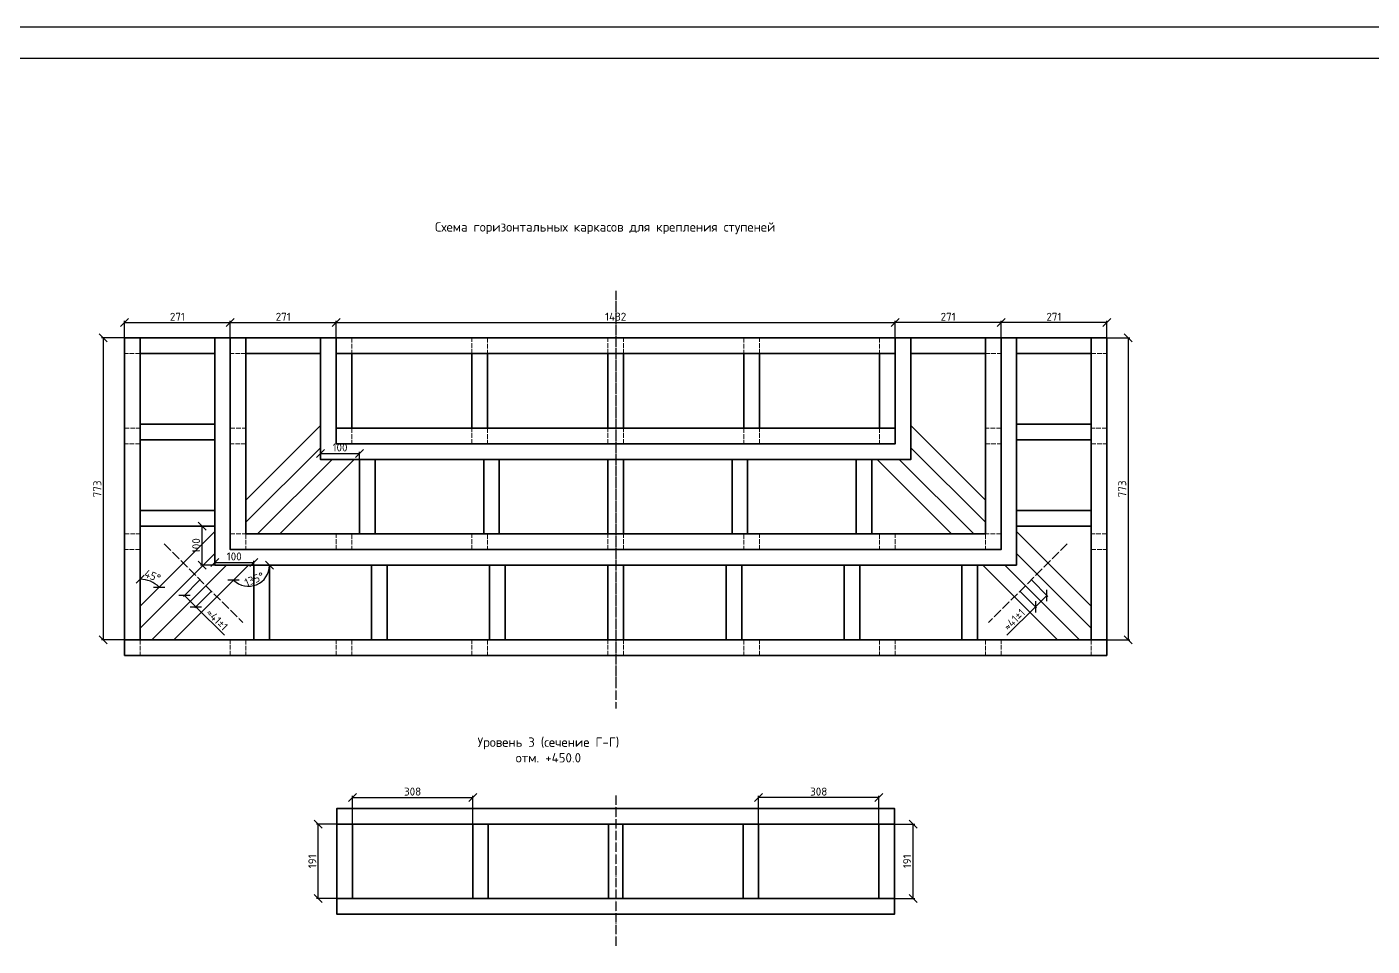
# Model space of a CAD drawing. Header units: millimetres. Extents: x 63961 to 279437, y 165795 to 374915.
# Drawn here: x 144361 to 147806, y 186260 to 188613 of the extents above; entities that cross this region are included whole.
import ezdxf

# ---------------------------------------------------------------- set-up
doc = ezdxf.new("R2010")
doc.units = ezdxf.units.MM
doc.linetypes.add('ACAD_ISO02W100', pattern=[15, 12, -3])
doc.linetypes.add('ACAD_ISO04W100', pattern=[30, 24, -3, 0, -3])
doc.layers.add('Оси', color=120, linetype='ACAD_ISO04W100')
doc.layers.add('Рамка', color=7, linetype='Continuous')
for name, color, linetype, lineweight in [('Профиль 40x40', 220, 'Continuous', 35), ('Размеры', 150, 'Continuous', 0), ('Стойки 40x40', 7, 'Continuous', 35)]:
    doc.layers.add(name, color=color, linetype=linetype, lineweight=lineweight)
doc.styles.get("Standard").update_dxf_attribs({"font": 'isocpeur.ttf'})
doc.dimstyles.new('Копия Аннотативный', dxfattribs={"dimscale": 0, "dimtxt": 20.5, "dimasz": 20.5, "dimexe": 4.25, "dimexo": 0.625, "dimgap": 4.625, "dimtad": 1, "dimtxsty": 'Standard', "dimblk": 'OBLIQUE', "dimcen": 20.5, "dimclrd": 256, "dimclrt": 256, "dimadec": 0, "dimazin": 0, "dimtfac": 1, "dimtmove": 0, "dimatfit": 3, "dimfxl": 1, "dimtfillclr": 4, "dimarcsym": 0})

# ---------------------------------------------------------------- blocks, each defined once
blk = doc.blocks.new('_Oblique')
at = {"color": 0, "linetype": 'ByBlock', "lineweight": -2}
blk.add_line((-0.5, -0.5), (0.5, 0.5), dxfattribs=at)
blk = doc.blocks.new('*D1109')
at = {"layer": 'Defpoints', "color": 0, "transparency": 16777216}
for p in [(145502.6, 186640.1), (145194.6, 186572.2), (145502.6, 186572.2)]:
    blk.add_point(p, dxfattribs=at)
at = {"layer": 'Размеры', "color": 0, "lineweight": -2, "transparency": 16777216}
for p, q in [((145194.6, 186572.8), (145194.6, 186644.3)), ((145502.6, 186572.8), (145502.6, 186644.3))]:
    blk.add_line(p, q, dxfattribs=at)
at = {"layer": 'Размеры', "lineweight": -2, "transparency": 16777216}
blk.add_line((145194.6, 186640.1), (145502.6, 186640.1), dxfattribs=at)
at = {"layer": 'Размеры', "lineweight": -2, "transparency": 16777216, "xscale": 20.5, "yscale": 20.5, "zscale": 20.5, "rotation": 180}
blk.add_blockref('_Oblique', (145194.6, 186640.1), dxfattribs=at)
at = {"layer": 'Размеры', "lineweight": -2, "transparency": 16777216, "xscale": 20.5, "yscale": 20.5, "zscale": 20.5}
blk.add_blockref('_Oblique', (145502.6, 186640.1), dxfattribs=at)
at = {"layer": 'Размеры', "transparency": 16777216, "insert": (145348.6, 186655.2), "char_height": 20.5, "attachment_point": 5}
blk.add_mtext('308', dxfattribs=at)
blk = doc.blocks.new('*D1110')
at = {"layer": 'Defpoints', "color": 0, "transparency": 16777216}
for p in [(145107, 186572.2), (145194.6, 186572.2), (145194.6, 186381.2)]:
    blk.add_point(p, dxfattribs=at)
at = {"layer": 'Размеры', "color": 0, "lineweight": -2, "transparency": 16777216}
for p, q in [((145193.9, 186572.2), (145102.7, 186572.2)), ((145193.9, 186381.2), (145102.7, 186381.2))]:
    blk.add_line(p, q, dxfattribs=at)
at = {"layer": 'Размеры', "lineweight": -2, "transparency": 16777216}
blk.add_line((145107, 186381.2), (145107, 186572.2), dxfattribs=at)
at = {"layer": 'Размеры', "lineweight": -2, "transparency": 16777216, "xscale": 20.5, "yscale": 20.5, "zscale": 20.5}
for p, rotation in [((145107, 186572.2), 90), ((145107, 186381.2), 270)]:
    blk.add_blockref('_Oblique', p, dxfattribs=dict(at, rotation=rotation))
at = {"layer": 'Размеры', "transparency": 16777216, "insert": (145091.9, 186476.7), "char_height": 20.5, "attachment_point": 5, "rotation": 90}
blk.add_mtext('191', dxfattribs=at)
blk = doc.blocks.new('*D1089')
at = {"layer": 'Defpoints', "color": 0, "transparency": 16777216}
for p in [(146234.8, 186640.1), (146234.8, 186572.2), (146542.8, 186572.2)]:
    blk.add_point(p, dxfattribs=at)
at = {"layer": 'Размеры', "color": 0, "lineweight": -2, "transparency": 16777216}
for p, q in [((146234.8, 186572.8), (146234.8, 186644.3)), ((146542.8, 186572.8), (146542.8, 186644.3))]:
    blk.add_line(p, q, dxfattribs=at)
at = {"layer": 'Размеры', "lineweight": -2, "transparency": 16777216}
blk.add_line((146542.8, 186640.1), (146234.8, 186640.1), dxfattribs=at)
at = {"layer": 'Размеры', "lineweight": -2, "transparency": 16777216, "xscale": 20.5, "yscale": 20.5, "zscale": 20.5, "rotation": 180}
blk.add_blockref('_Oblique', (146234.8, 186640.1), dxfattribs=at)
at = {"layer": 'Размеры', "lineweight": -2, "transparency": 16777216, "xscale": 20.5, "yscale": 20.5, "zscale": 20.5}
blk.add_blockref('_Oblique', (146542.8, 186640.1), dxfattribs=at)
at = {"layer": 'Размеры', "transparency": 16777216, "insert": (146388.8, 186655.2), "char_height": 20.5, "attachment_point": 5}
blk.add_mtext('308', dxfattribs=at)
blk = doc.blocks.new('*D1090')
at = {"layer": 'Defpoints', "color": 0, "transparency": 16777216}
for p in [(146542.8, 186572.2), (146630.4, 186572.2), (146542.8, 186381.2)]:
    blk.add_point(p, dxfattribs=at)
at = {"layer": 'Размеры', "color": 0, "lineweight": -2, "transparency": 16777216}
for p, q in [((146543.5, 186572.2), (146634.7, 186572.2)), ((146543.5, 186381.2), (146634.7, 186381.2))]:
    blk.add_line(p, q, dxfattribs=at)
at = {"layer": 'Размеры', "lineweight": -2, "transparency": 16777216}
blk.add_line((146630.4, 186381.2), (146630.4, 186572.2), dxfattribs=at)
at = {"layer": 'Размеры', "lineweight": -2, "transparency": 16777216, "xscale": 20.5, "yscale": 20.5, "zscale": 20.5}
for p, rotation in [((146630.4, 186572.2), 90), ((146630.4, 186381.2), 270)]:
    blk.add_blockref('_Oblique', p, dxfattribs=dict(at, rotation=rotation))
at = {"layer": 'Размеры', "transparency": 16777216, "insert": (146615.3, 186476.7), "char_height": 20.5, "attachment_point": 5, "rotation": 90}
blk.add_mtext('191', dxfattribs=at)
blk = doc.blocks.new('*D1346')
at = {"layer": 'Defpoints', "color": 0, "transparency": 16777216}
for p in [(144804.4, 187197.6), (144833.5, 187168.4), (144793.7, 187128.7)]:
    blk.add_point(p, dxfattribs=at)
at = {"layer": 'Размеры', "color": 0, "lineweight": -2, "transparency": 16777216}
for p, q in [((144803.9, 187197.1), (144761.6, 187154.8)), ((144833.1, 187168), (144790.7, 187125.6))]:
    blk.add_line(p, q, dxfattribs=at)
at = {"layer": 'Размеры', "lineweight": -2, "transparency": 16777216}
for p, q in [((144764.6, 187157.8), (144793.7, 187128.7)), ((144793.7, 187128.7), (144866.6, 187055.8))]:
    blk.add_line(p, q, dxfattribs=at)
at = {"layer": 'Размеры', "lineweight": -2, "transparency": 16777216, "xscale": 20.5, "yscale": 20.5, "zscale": 20.5}
for p, rotation in [((144764.6, 187157.8), 135), ((144793.7, 187128.7), 315)]:
    blk.add_blockref('_Oblique', p, dxfattribs=dict(at, rotation=rotation))
at = {"layer": 'Размеры', "transparency": 16777216, "insert": (144847.9, 187095.5), "char_height": 20.5, "attachment_point": 5, "rotation": 315}
blk.add_mtext('≈41%%P1', dxfattribs=at)
blk = doc.blocks.new('*D1350')
at = {"layer": 'Defpoints', "color": 0, "transparency": 16777216}
for p in [(144881.7, 187856.2), (144610.7, 187816.9), (144881.7, 187816.9)]:
    blk.add_point(p, dxfattribs=at)
at = {"layer": 'Размеры', "color": 0, "lineweight": -2, "transparency": 16777216}
for p, q in [((144610.7, 187817.5), (144610.7, 187860.5)), ((144881.7, 187817.5), (144881.7, 187860.5))]:
    blk.add_line(p, q, dxfattribs=at)
at = {"layer": 'Размеры', "lineweight": -2, "transparency": 16777216}
blk.add_line((144610.7, 187856.2), (144881.7, 187856.2), dxfattribs=at)
at = {"layer": 'Размеры', "lineweight": -2, "transparency": 16777216, "xscale": 20.5, "yscale": 20.5, "zscale": 20.5, "rotation": 180}
blk.add_blockref('_Oblique', (144610.7, 187856.2), dxfattribs=at)
at = {"layer": 'Размеры', "lineweight": -2, "transparency": 16777216, "xscale": 20.5, "yscale": 20.5, "zscale": 20.5}
blk.add_blockref('_Oblique', (144881.7, 187856.2), dxfattribs=at)
at = {"layer": 'Размеры', "transparency": 16777216, "insert": (144746.2, 187871.1), "char_height": 20.5, "attachment_point": 5}
blk.add_mtext('271', dxfattribs=at)
blk = doc.blocks.new('*D1351')
at = {"layer": 'Defpoints', "color": 0, "transparency": 16777216}
for p in [(145152.7, 187856.2), (144881.7, 187816.9), (145152.7, 187816.9)]:
    blk.add_point(p, dxfattribs=at)
at = {"layer": 'Размеры', "color": 0, "lineweight": -2, "transparency": 16777216}
for p, q in [((144881.7, 187817.5), (144881.7, 187860.5)), ((145152.7, 187817.5), (145152.7, 187860.5))]:
    blk.add_line(p, q, dxfattribs=at)
at = {"layer": 'Размеры', "lineweight": -2, "transparency": 16777216}
blk.add_line((144881.7, 187856.2), (145152.7, 187856.2), dxfattribs=at)
at = {"layer": 'Размеры', "lineweight": -2, "transparency": 16777216, "xscale": 20.5, "yscale": 20.5, "zscale": 20.5, "rotation": 180}
blk.add_blockref('_Oblique', (144881.7, 187856.2), dxfattribs=at)
at = {"layer": 'Размеры', "lineweight": -2, "transparency": 16777216, "xscale": 20.5, "yscale": 20.5, "zscale": 20.5}
blk.add_blockref('_Oblique', (145152.7, 187856.2), dxfattribs=at)
at = {"layer": 'Размеры', "transparency": 16777216, "insert": (145017.2, 187871.1), "char_height": 20.5, "attachment_point": 5}
blk.add_mtext('271', dxfattribs=at)
blk = doc.blocks.new('*D1352')
at = {"layer": 'Defpoints', "color": 0, "transparency": 16777216}
for p in [(144610.7, 187816.9), (144556.2, 187043.9), (145868.7, 187043.9)]:
    blk.add_point(p, dxfattribs=at)
at = {"layer": 'Размеры', "color": 0, "lineweight": -2, "transparency": 16777216}
for p, q in [((144610.1, 187816.9), (144551.9, 187816.9)), ((145868.1, 187043.9), (144551.9, 187043.9))]:
    blk.add_line(p, q, dxfattribs=at)
at = {"layer": 'Размеры', "lineweight": -2, "transparency": 16777216}
blk.add_line((144556.2, 187816.9), (144556.2, 187043.9), dxfattribs=at)
at = {"layer": 'Размеры', "lineweight": -2, "transparency": 16777216, "xscale": 20.5, "yscale": 20.5, "zscale": 20.5}
for p, rotation in [((144556.2, 187816.9), 90), ((144556.2, 187043.9), 270)]:
    blk.add_blockref('_Oblique', p, dxfattribs=dict(at, rotation=rotation))
at = {"layer": 'Размеры', "transparency": 16777216, "insert": (144541.1, 187430.4), "char_height": 20.5, "attachment_point": 5, "rotation": 90}
blk.add_mtext('773', dxfattribs=at)
blk = doc.blocks.new('*D1353')
at = {"layer": 'Defpoints', "color": 0, "transparency": 16777216}
for p in [(146933.1, 187197.6), (146903.9, 187168.4), (146943.7, 187128.7)]:
    blk.add_point(p, dxfattribs=at)
at = {"layer": 'Размеры', "color": 0, "lineweight": -2, "transparency": 16777216}
for p, q in [((146933.5, 187197.1), (146975.8, 187154.8)), ((146904.4, 187168), (146946.7, 187125.6))]:
    blk.add_line(p, q, dxfattribs=at)
at = {"layer": 'Размеры', "lineweight": -2, "transparency": 16777216}
for p, q in [((146972.8, 187157.8), (146943.7, 187128.7)), ((146943.7, 187128.7), (146870.8, 187055.8))]:
    blk.add_line(p, q, dxfattribs=at)
at = {"layer": 'Размеры', "lineweight": -2, "transparency": 16777216, "xscale": 20.5, "yscale": 20.5, "zscale": 20.5}
for p, rotation in [((146972.8, 187157.8), 44.99999999997139), ((146943.7, 187128.7), 224.9999999999714)]:
    blk.add_blockref('_Oblique', p, dxfattribs=dict(at, rotation=rotation))
at = {"layer": 'Размеры', "transparency": 16777216, "insert": (146889.5, 187095.5), "char_height": 20.5, "attachment_point": 5, "rotation": 45}
blk.add_mtext('≈41%%P1', dxfattribs=at)
blk = doc.blocks.new('*D1354')
at = {"layer": 'Defpoints', "color": 0, "transparency": 16777216}
for p in [(146855.7, 187856.2), (146855.7, 187816.9), (147126.7, 187816.9)]:
    blk.add_point(p, dxfattribs=at)
at = {"layer": 'Размеры', "color": 0, "lineweight": -2, "transparency": 16777216}
for p, q in [((146855.7, 187817.5), (146855.7, 187860.5)), ((147126.7, 187817.5), (147126.7, 187860.5))]:
    blk.add_line(p, q, dxfattribs=at)
at = {"layer": 'Размеры', "lineweight": -2, "transparency": 16777216}
blk.add_line((147126.7, 187856.2), (146855.7, 187856.2), dxfattribs=at)
at = {"layer": 'Размеры', "lineweight": -2, "transparency": 16777216, "xscale": 20.5, "yscale": 20.5, "zscale": 20.5, "rotation": 180}
blk.add_blockref('_Oblique', (146855.7, 187856.2), dxfattribs=at)
at = {"layer": 'Размеры', "lineweight": -2, "transparency": 16777216, "xscale": 20.5, "yscale": 20.5, "zscale": 20.5}
blk.add_blockref('_Oblique', (147126.7, 187856.2), dxfattribs=at)
at = {"layer": 'Размеры', "transparency": 16777216, "insert": (146991.2, 187871.1), "char_height": 20.5, "attachment_point": 5}
blk.add_mtext('271', dxfattribs=at)
blk = doc.blocks.new('*D1355')
at = {"layer": 'Defpoints', "color": 0, "transparency": 16777216}
for p in [(146584.7, 187856.2), (146584.7, 187816.9), (146855.7, 187816.9)]:
    blk.add_point(p, dxfattribs=at)
at = {"layer": 'Размеры', "color": 0, "lineweight": -2, "transparency": 16777216}
for p, q in [((146584.7, 187817.5), (146584.7, 187860.5)), ((146855.7, 187817.5), (146855.7, 187860.5))]:
    blk.add_line(p, q, dxfattribs=at)
at = {"layer": 'Размеры', "lineweight": -2, "transparency": 16777216}
blk.add_line((146855.7, 187856.2), (146584.7, 187856.2), dxfattribs=at)
at = {"layer": 'Размеры', "lineweight": -2, "transparency": 16777216, "xscale": 20.5, "yscale": 20.5, "zscale": 20.5, "rotation": 180}
blk.add_blockref('_Oblique', (146584.7, 187856.2), dxfattribs=at)
at = {"layer": 'Размеры', "lineweight": -2, "transparency": 16777216, "xscale": 20.5, "yscale": 20.5, "zscale": 20.5}
blk.add_blockref('_Oblique', (146855.7, 187856.2), dxfattribs=at)
at = {"layer": 'Размеры', "transparency": 16777216, "insert": (146720.2, 187871.1), "char_height": 20.5, "attachment_point": 5}
blk.add_mtext('271', dxfattribs=at)
blk = doc.blocks.new('*D1356')
at = {"layer": 'Defpoints', "color": 0, "transparency": 16777216}
for p in [(147126.7, 187816.9), (145868.7, 187043.9), (147181.3, 187043.9)]:
    blk.add_point(p, dxfattribs=at)
at = {"layer": 'Размеры', "color": 0, "lineweight": -2, "transparency": 16777216}
for p, q in [((147127.3, 187816.9), (147185.5, 187816.9)), ((145869.3, 187043.9), (147185.5, 187043.9))]:
    blk.add_line(p, q, dxfattribs=at)
at = {"layer": 'Размеры', "lineweight": -2, "transparency": 16777216}
blk.add_line((147181.3, 187816.9), (147181.3, 187043.9), dxfattribs=at)
at = {"layer": 'Размеры', "lineweight": -2, "transparency": 16777216, "xscale": 20.5, "yscale": 20.5, "zscale": 20.5}
for p, rotation in [((147181.3, 187816.9), 90), ((147181.3, 187043.9), 270)]:
    blk.add_blockref('_Oblique', p, dxfattribs=dict(at, rotation=rotation))
at = {"layer": 'Размеры', "transparency": 16777216, "insert": (147166.2, 187430.4), "char_height": 20.5, "attachment_point": 5, "rotation": 90}
blk.add_mtext('773', dxfattribs=at)
blk = doc.blocks.new('*D1357')
at = {"layer": 'Defpoints', "color": 0, "transparency": 16777216}
for p in [(146584.7, 187856.2), (145152.7, 187816.9), (146584.7, 187816.9)]:
    blk.add_point(p, dxfattribs=at)
at = {"layer": 'Размеры', "color": 0, "lineweight": -2, "transparency": 16777216}
for p, q in [((145152.7, 187817.5), (145152.7, 187860.5)), ((146584.7, 187817.5), (146584.7, 187860.5))]:
    blk.add_line(p, q, dxfattribs=at)
at = {"layer": 'Размеры', "lineweight": -2, "transparency": 16777216}
blk.add_line((145152.7, 187856.2), (146584.7, 187856.2), dxfattribs=at)
at = {"layer": 'Размеры', "lineweight": -2, "transparency": 16777216, "xscale": 20.5, "yscale": 20.5, "zscale": 20.5, "rotation": 180}
blk.add_blockref('_Oblique', (145152.7, 187856.2), dxfattribs=at)
at = {"layer": 'Размеры', "lineweight": -2, "transparency": 16777216, "xscale": 20.5, "yscale": 20.5, "zscale": 20.5}
blk.add_blockref('_Oblique', (146584.7, 187856.2), dxfattribs=at)
at = {"layer": 'Размеры', "transparency": 16777216, "insert": (145868.7, 187871.3), "char_height": 20.5, "attachment_point": 5}
blk.add_mtext('1432', dxfattribs=at)
blk = doc.blocks.new('*D1347')
at = {"layer": 'Defpoints', "color": 0, "transparency": 16777216}
for p in [(144841.7, 187234.9), (144941.7, 187242.3), (144941.7, 187234.9)]:
    blk.add_point(p, dxfattribs=at)
at = {"layer": 'Размеры', "color": 0, "lineweight": -2, "transparency": 16777216}
for p, q in [((144841.7, 187235.5), (144841.7, 187246.5)), ((144941.7, 187235.5), (144941.7, 187246.5))]:
    blk.add_line(p, q, dxfattribs=at)
at = {"layer": 'Размеры', "lineweight": -2, "transparency": 16777216}
blk.add_line((144841.7, 187242.3), (144941.7, 187242.3), dxfattribs=at)
at = {"layer": 'Размеры', "lineweight": -2, "transparency": 16777216, "xscale": 20.5, "yscale": 20.5, "zscale": 20.5, "rotation": 180}
blk.add_blockref('_Oblique', (144841.7, 187242.3), dxfattribs=at)
at = {"layer": 'Размеры', "lineweight": -2, "transparency": 16777216, "xscale": 20.5, "yscale": 20.5, "zscale": 20.5}
blk.add_blockref('_Oblique', (144941.7, 187242.3), dxfattribs=at)
at = {"layer": 'Размеры', "transparency": 16777216, "insert": (144891.7, 187257.4), "char_height": 20.5, "attachment_point": 5}
blk.add_mtext('100', dxfattribs=at)
blk = doc.blocks.new('*D1348')
at = {"layer": 'Defpoints', "color": 0, "transparency": 16777216}
for p in [(144809.4, 187334.9), (144841.7, 187334.9), (144841.7, 187234.9)]:
    blk.add_point(p, dxfattribs=at)
at = {"layer": 'Размеры', "color": 0, "lineweight": -2, "transparency": 16777216}
for p, q in [((144841.1, 187334.9), (144805.1, 187334.9)), ((144841.1, 187234.9), (144805.1, 187234.9))]:
    blk.add_line(p, q, dxfattribs=at)
at = {"layer": 'Размеры', "lineweight": -2, "transparency": 16777216}
blk.add_line((144809.4, 187234.9), (144809.4, 187334.9), dxfattribs=at)
at = {"layer": 'Размеры', "lineweight": -2, "transparency": 16777216, "xscale": 20.5, "yscale": 20.5, "zscale": 20.5}
for p, rotation in [((144809.4, 187334.9), 90), ((144809.4, 187234.9), 270)]:
    blk.add_blockref('_Oblique', p, dxfattribs=dict(at, rotation=rotation))
at = {"layer": 'Размеры', "transparency": 16777216, "insert": (144794.3, 187284.9), "char_height": 20.5, "attachment_point": 5, "rotation": 90}
blk.add_mtext('100', dxfattribs=at)
blk = doc.blocks.new('*D1349')
at = {"layer": 'Defpoints', "color": 0, "transparency": 16777216}
for p in [(145112.7, 187505.9), (145212.7, 187521.4), (145212.7, 187505.9)]:
    blk.add_point(p, dxfattribs=at)
at = {"layer": 'Размеры', "color": 0, "lineweight": -2, "transparency": 16777216}
for p, q in [((145112.7, 187506.5), (145112.7, 187525.7)), ((145212.7, 187506.5), (145212.7, 187525.7))]:
    blk.add_line(p, q, dxfattribs=at)
at = {"layer": 'Размеры', "lineweight": -2, "transparency": 16777216}
blk.add_line((145112.7, 187521.4), (145212.7, 187521.4), dxfattribs=at)
at = {"layer": 'Размеры', "lineweight": -2, "transparency": 16777216, "xscale": 20.5, "yscale": 20.5, "zscale": 20.5, "rotation": 180}
blk.add_blockref('_Oblique', (145112.7, 187521.4), dxfattribs=at)
at = {"layer": 'Размеры', "lineweight": -2, "transparency": 16777216, "xscale": 20.5, "yscale": 20.5, "zscale": 20.5}
blk.add_blockref('_Oblique', (145212.7, 187521.4), dxfattribs=at)
at = {"layer": 'Размеры', "transparency": 16777216, "insert": (145162.7, 187536.5), "char_height": 20.5, "attachment_point": 5}
blk.add_mtext('100', dxfattribs=at)
blk = doc.blocks.new('*D1344')
at = {"layer": 'Defpoints', "color": 0, "transparency": 16777216}
for p in [(144650.7, 187816.9), (144841.7, 187321.5), (144685, 187189.9), (144650.7, 187130.5), (144650.7, 187043.9)]:
    blk.add_point(p, dxfattribs=at)
at = {"layer": 'Размеры', "lineweight": -2, "transparency": 16777216}
blk.add_arc((144650.7, 187130.5), 68.6, 45, 90, dxfattribs=at)
at = {"layer": 'Размеры', "lineweight": -2, "transparency": 16777216, "xscale": 20.5, "yscale": 20.5, "zscale": 20.5}
for p, rotation in [((144650.7, 187199.1), 180.0000000000005), ((144699.2, 187179), 314.9999999999986)]:
    blk.add_blockref('_Oblique', p, dxfattribs=dict(at, rotation=rotation))
at = {"layer": 'Размеры', "transparency": 16777216, "insert": (144682.7, 187207.8), "char_height": 20.5, "attachment_point": 5, "rotation": 337.5}
blk.add_mtext('45°', dxfattribs=at)
blk = doc.blocks.new('*D1345')
at = {"layer": 'Defpoints', "color": 0, "transparency": 16777216}
for p in [(144841.7, 187234.9), (144928.3, 187234.9), (145868.7, 187234.9), (144928.3, 187181), (144737.3, 187043.9)]:
    blk.add_point(p, dxfattribs=at)
at = {"layer": 'Размеры', "lineweight": -2, "transparency": 16777216}
blk.add_arc((144928.3, 187234.9), 53.9, 225, 0, dxfattribs=at)
at = {"layer": 'Размеры', "lineweight": -2, "transparency": 16777216, "xscale": 20.5, "yscale": 20.5, "zscale": 20.5}
for p, rotation in [((144982.2, 187234.9), 90.0000000000008), ((144890.2, 187196.8), 135.0000000000073)]:
    blk.add_blockref('_Oblique', p, dxfattribs=dict(at, rotation=rotation))
at = {"layer": 'Размеры', "transparency": 16777216, "insert": (144943.1, 187199), "char_height": 20.5, "attachment_point": 5, "rotation": 22.5}
blk.add_mtext('135°', dxfattribs=at)

msp = doc.modelspace()

# ---------------------------------------------------------------- linework, layer by layer
at = {"layer": 'Оси'}
for p, q in [((145868.709, 187937.377), (145868.709, 186868.427)), ((145868.709, 187911.544), (145868.709, 186919.439)), ((144712.172, 187289.734), (144913.928, 187087.977)), ((147025.245, 187289.734), (146823.489, 187087.977)), ((145868.709, 186645.043), (145868.709, 186259.569))]:
    msp.add_line(p, q, dxfattribs=at)
at = {"layer": 'Профиль 40x40'}
for p, q in [((144881.709, 187816.905), (144841.709, 187816.905)), ((144841.709, 187816.905), (144841.709, 187234.905)), ((146855.709, 187816.905), (146895.709, 187816.905)), ((146895.709, 187816.905), (146895.709, 187234.905)), ((144921.709, 187401.474), (145112.709, 187592.474)), ((146815.709, 187401.474), (146624.709, 187592.474)), ((144921.709, 187344.905), (145112.709, 187535.905)), ((146815.709, 187344.905), (146624.709, 187535.905)), ((144951.709, 187314.905), (145142.709, 187505.905)), ((145008.277, 187314.905), (145199.277, 187505.905)), ((146729.14, 187314.905), (146538.14, 187505.905)), ((146785.709, 187314.905), (146594.709, 187505.905)), ((144650.709, 187130.474), (144841.709, 187321.474)), ((147086.709, 187130.474), (146895.709, 187321.474)), ((144650.709, 187073.905), (144841.709, 187264.905)), ((147086.709, 187073.905), (146895.709, 187264.905)), ((144680.709, 187043.905), (144871.709, 187234.905)), ((144737.277, 187043.905), (144928.277, 187234.905)), ((144841.709, 187234.905), (145868.709, 187234.905)), ((146895.709, 187234.905), (145868.709, 187234.905)), ((147000.14, 187043.905), (146809.14, 187234.905)), ((147056.709, 187043.905), (146865.709, 187234.905))]:
    msp.add_line(p, q, dxfattribs=at)
for points in [[(144610.709, 187816.905), (144650.709, 187816.905), (144650.709, 187043.905), (144610.709, 187043.905)], [(144921.709, 187816.905), (145112.709, 187816.905), (145112.709, 187776.905), (144921.709, 187776.905)], [(146815.709, 187816.905), (146624.709, 187816.905), (146624.709, 187776.905), (146815.709, 187776.905)], [(147126.709, 187816.905), (147086.709, 187816.905), (147086.709, 187043.905), (147126.709, 187043.905)], [(145152.709, 187776.905), (145192.709, 187776.905), (145192.709, 187585.905), (145152.709, 187585.905)], [(145500.709, 187776.905), (145540.709, 187776.905), (145540.709, 187585.905), (145500.709, 187585.905)], [(146236.709, 187776.905), (146196.709, 187776.905), (146196.709, 187585.905), (146236.709, 187585.905)], [(146584.709, 187776.905), (146544.709, 187776.905), (146544.709, 187585.905), (146584.709, 187585.905)], [(144650.709, 187595.905), (144841.709, 187595.905), (144841.709, 187555.905), (144650.709, 187555.905)], [(147086.709, 187595.905), (146895.709, 187595.905), (146895.709, 187555.905), (147086.709, 187555.905)], [(145212.709, 187505.905), (145252.709, 187505.905), (145252.709, 187314.905), (145212.709, 187314.905)], [(145530.709, 187505.905), (145570.709, 187505.905), (145570.709, 187314.905), (145530.709, 187314.905)], [(146206.709, 187505.905), (146166.709, 187505.905), (146166.709, 187314.905), (146206.709, 187314.905)], [(146524.709, 187505.905), (146484.709, 187505.905), (146484.709, 187314.905), (146524.709, 187314.905)], [(144650.709, 187374.905), (144841.709, 187374.905), (144841.709, 187334.905), (144650.709, 187334.905)], [(147086.709, 187374.905), (146895.709, 187374.905), (146895.709, 187334.905), (147086.709, 187334.905)], [(144941.709, 187234.905), (144981.709, 187234.905), (144981.709, 187043.905), (144941.709, 187043.905)], [(145243.709, 187234.905), (145283.709, 187234.905), (145283.709, 187043.905), (145243.709, 187043.905)], [(145545.709, 187234.905), (145585.709, 187234.905), (145585.709, 187043.905), (145545.709, 187043.905)], [(146191.709, 187234.905), (146151.709, 187234.905), (146151.709, 187043.905), (146191.709, 187043.905)], [(146493.709, 187234.905), (146453.709, 187234.905), (146453.709, 187043.905), (146493.709, 187043.905)], [(146795.709, 187234.905), (146755.709, 187234.905), (146755.709, 187043.905), (146795.709, 187043.905)], [(145154.57, 186572.222), (145194.57, 186572.222), (145194.57, 186381.222), (145154.57, 186381.222)], [(145502.57, 186572.222), (145542.57, 186572.222), (145542.57, 186381.222), (145502.57, 186381.222)], [(146234.847, 186572.222), (146194.847, 186572.222), (146194.847, 186381.222), (146234.847, 186381.222)], [(146582.847, 186572.222), (146542.847, 186572.222), (146542.847, 186381.222), (146582.847, 186381.222)]]:
    msp.add_lwpolyline(points, close=True, dxfattribs=at)
for points in [[(144841.709, 187776.905), (144650.709, 187776.905), (144650.709, 187816.905), (144881.709, 187816.905), (144881.709, 187776.905)], [(144921.709, 187274.905), (144881.709, 187274.905), (144881.709, 187816.905), (144921.709, 187816.905), (144921.709, 187314.905)], [(145152.709, 187505.905), (145112.709, 187505.905), (145112.709, 187816.905), (145152.709, 187816.905), (145152.709, 187545.905)], [(145868.709, 187776.905), (145152.709, 187776.905), (145152.709, 187816.905), (145868.709, 187816.905)], [(145868.709, 187776.905), (146584.709, 187776.905), (146584.709, 187816.905), (145868.709, 187816.905)], [(146584.709, 187505.905), (146624.709, 187505.905), (146624.709, 187816.905), (146584.709, 187816.905), (146584.709, 187545.905)], [(146815.709, 187274.905), (146855.709, 187274.905), (146855.709, 187816.905), (146815.709, 187816.905), (146815.709, 187314.905)], [(146895.709, 187776.905), (147086.709, 187776.905), (147086.709, 187816.905), (146855.709, 187816.905), (146855.709, 187776.905)], [(145868.709, 187585.905), (145848.709, 187585.905), (145848.709, 187776.905), (145868.709, 187776.905)], [(145868.709, 187585.905), (145888.709, 187585.905), (145888.709, 187776.905), (145868.709, 187776.905)], [(145868.709, 187545.905), (145152.709, 187545.905), (145152.709, 187585.905), (145868.709, 187585.905)], [(145868.709, 187545.905), (146584.709, 187545.905), (146584.709, 187585.905), (145868.709, 187585.905)], [(145868.709, 187505.905), (145112.709, 187505.905), (145112.709, 187545.905)], [(145152.709, 187545.905), (145868.709, 187545.905)], [(146584.709, 187545.905), (145868.709, 187545.905)], [(145868.709, 187505.905), (146624.709, 187505.905), (146624.709, 187545.905)], [(145868.709, 187314.905), (145848.709, 187314.905), (145848.709, 187505.905), (145868.709, 187505.905)], [(145868.709, 187314.905), (145888.709, 187314.905), (145888.709, 187505.905), (145868.709, 187505.905)], [(144881.709, 187414.905), (144881.709, 187374.905)], [(146855.709, 187414.905), (146855.709, 187374.905)], [(145868.709, 187274.905), (144881.709, 187274.905), (144881.709, 187314.905)], [(144921.709, 187314.905), (145868.709, 187314.905)], [(146815.709, 187314.905), (145868.709, 187314.905)], [(145868.709, 187274.905), (146855.709, 187274.905), (146855.709, 187314.905)], [(145848.709, 187274.905), (145868.709, 187274.905)], [(145888.709, 187274.905), (145868.709, 187274.905)], [(145868.709, 187043.905), (145848.709, 187043.905), (145848.709, 187234.905)], [(145868.709, 187043.905), (145888.709, 187043.905), (145888.709, 187234.905)], [(145888.709, 187003.905), (144610.709, 187003.905), (144610.709, 187043.905), (145868.709, 187043.905)], [(145848.709, 187003.905), (147126.709, 187003.905), (147126.709, 187043.905), (145868.709, 187043.905)], [(145868.709, 186572.222), (145154.57, 186572.222), (145154.57, 186612.222), (145868.709, 186612.222)], [(145868.709, 186572.222), (146582.847, 186572.222), (146582.847, 186612.222), (145868.709, 186612.222)], [(145868.709, 186381.222), (145850.57, 186381.222), (145850.57, 186572.222), (145868.709, 186572.222)], [(145868.709, 186381.222), (145886.847, 186381.222), (145886.847, 186572.222), (145868.709, 186572.222)], [(145868.709, 186341.222), (145154.57, 186341.222), (145154.57, 186381.222), (145868.709, 186381.222)], [(145868.709, 186341.222), (146582.847, 186341.222), (146582.847, 186381.222), (145868.709, 186381.222)]]:
    msp.add_lwpolyline(points, dxfattribs=at)
at = {"layer": 'Размеры'}
for p, q in [((146624.709, 187505.905), (146624.709, 187605.905)), ((144881.709, 187274.905), (144881.709, 187374.905)), ((146855.709, 187274.905), (146855.709, 187374.905)), ((144881.709, 187274.905), (144981.709, 187274.905)), ((146855.709, 187274.905), (146755.709, 187274.905))]:
    msp.add_line(p, q, dxfattribs=at)
at = {"layer": 'Рамка'}
for p, q in [((137795.49, 188613.48), (151251.49, 188613.48)), ((138115.49, 188533.48), (151171.49, 188533.48))]:
    msp.add_line(p, q, dxfattribs=at)
at = {"layer": 'Стойки 40x40', "linetype": 'ACAD_ISO02W100', "lineweight": 0}
for points in [[(144610.709, 187816.905), (144650.709, 187816.905), (144650.709, 187776.905), (144610.709, 187776.905)], [(144881.709, 187816.905), (144921.709, 187816.905), (144921.709, 187776.905), (144881.709, 187776.905)], [(145152.709, 187816.905), (145192.709, 187816.905), (145192.709, 187776.905), (145152.709, 187776.905)], [(145500.709, 187816.905), (145540.709, 187816.905), (145540.709, 187776.905), (145500.709, 187776.905)], [(146236.709, 187816.905), (146196.709, 187816.905), (146196.709, 187776.905), (146236.709, 187776.905)], [(146584.709, 187816.905), (146544.709, 187816.905), (146544.709, 187776.905), (146584.709, 187776.905)], [(146855.709, 187816.905), (146815.709, 187816.905), (146815.709, 187776.905), (146855.709, 187776.905)], [(147126.709, 187816.905), (147086.709, 187816.905), (147086.709, 187776.905), (147126.709, 187776.905)], [(144610.709, 187585.905), (144650.709, 187585.905), (144650.709, 187545.905), (144610.709, 187545.905)], [(144881.709, 187585.905), (144921.709, 187585.905), (144921.709, 187545.905), (144881.709, 187545.905)], [(145152.709, 187585.905), (145192.709, 187585.905), (145192.709, 187545.905), (145152.709, 187545.905)], [(145500.709, 187585.905), (145540.709, 187585.905), (145540.709, 187545.905), (145500.709, 187545.905)], [(146236.709, 187585.905), (146196.709, 187585.905), (146196.709, 187545.905), (146236.709, 187545.905)], [(146584.709, 187585.905), (146544.709, 187585.905), (146544.709, 187545.905), (146584.709, 187545.905)], [(146855.709, 187585.905), (146815.709, 187585.905), (146815.709, 187545.905), (146855.709, 187545.905)], [(147126.709, 187585.905), (147086.709, 187585.905), (147086.709, 187545.905), (147126.709, 187545.905)], [(144610.709, 187314.905), (144650.709, 187314.905), (144650.709, 187274.905), (144610.709, 187274.905)], [(144881.709, 187314.905), (144921.709, 187314.905), (144921.709, 187274.905), (144881.709, 187274.905)], [(145152.709, 187314.905), (145192.709, 187314.905), (145192.709, 187274.905), (145152.709, 187274.905)], [(145500.709, 187314.905), (145540.709, 187314.905), (145540.709, 187274.905), (145500.709, 187274.905)], [(146236.709, 187314.905), (146196.709, 187314.905), (146196.709, 187274.905), (146236.709, 187274.905)], [(146584.709, 187314.905), (146544.709, 187314.905), (146544.709, 187274.905), (146584.709, 187274.905)], [(146855.709, 187314.905), (146815.709, 187314.905), (146815.709, 187274.905), (146855.709, 187274.905)], [(147126.709, 187314.905), (147086.709, 187314.905), (147086.709, 187274.905), (147126.709, 187274.905)], [(144610.709, 187043.905), (144650.709, 187043.905), (144650.709, 187003.905), (144610.709, 187003.905)], [(144881.709, 187043.905), (144921.709, 187043.905), (144921.709, 187003.905), (144881.709, 187003.905)], [(145152.709, 187043.905), (145192.709, 187043.905), (145192.709, 187003.905), (145152.709, 187003.905)], [(145500.709, 187043.905), (145540.709, 187043.905), (145540.709, 187003.905), (145500.709, 187003.905)], [(146236.709, 187043.905), (146196.709, 187043.905), (146196.709, 187003.905), (146236.709, 187003.905)], [(146584.709, 187043.905), (146544.709, 187043.905), (146544.709, 187003.905), (146584.709, 187003.905)], [(146855.709, 187043.905), (146815.709, 187043.905), (146815.709, 187003.905), (146855.709, 187003.905)], [(147126.709, 187043.905), (147086.709, 187043.905), (147086.709, 187003.905), (147126.709, 187003.905)]]:
    msp.add_lwpolyline(points, close=True, dxfattribs=at)
for points in [[(145868.709, 187776.905), (145848.709, 187776.905), (145848.709, 187816.905), (145868.709, 187816.905)], [(145868.709, 187776.905), (145888.709, 187776.905), (145888.709, 187816.905), (145868.709, 187816.905)], [(145868.709, 187545.905), (145848.709, 187545.905), (145848.709, 187585.905), (145868.709, 187585.905)], [(145868.709, 187545.905), (145888.709, 187545.905), (145888.709, 187585.905), (145868.709, 187585.905)], [(145868.709, 187274.905), (145848.709, 187274.905), (145848.709, 187314.905), (145868.709, 187314.905)], [(145868.709, 187274.905), (145888.709, 187274.905), (145888.709, 187314.905), (145868.709, 187314.905)], [(145868.709, 187003.905), (145848.709, 187003.905), (145848.709, 187043.905), (145868.709, 187043.905)], [(145868.709, 187003.905), (145888.709, 187003.905), (145888.709, 187043.905), (145868.709, 187043.905)]]:
    msp.add_lwpolyline(points, dxfattribs=at)

# ---------------------------------------------------------------- texts
at = {"layer": 'Размеры', "color": 7, "ltscale": 1.5, "char_height": 24, "attachment_point": 3}
for s, insert in [('\\A1;Схема горизонтальных каркасов для крепления ступеней ', (146277.816, 188113.226)), ('\\A1;\\pxqc;Уровень 3 (сечение Г-Г)\\Pотм. +450.0', (145877.965, 186793.802))]:
    msp.add_mtext(s, dxfattribs=dict(at, insert=insert))

# ---------------------------------------------------------------- dimensions: what is measured, and where the dimension line sits
at = {"layer": 'Размеры'}
for base, p1, p2, picture, middle in [((144881.709, 187856.206), (144610.709, 187816.905), (144881.709, 187816.905), '*D1350', (144746.209, 187871.123)), ((145152.709, 187856.206), (144881.709, 187816.905), (145152.709, 187816.905), '*D1351', (145017.209, 187871.123)), ((146584.709, 187856.206), (145152.709, 187816.905), (146584.709, 187816.905), '*D1357', (145868.709, 187871.305)), ((145212.709, 187521.433), (145112.709, 187505.905), (145212.709, 187505.905), '*D1349', (145162.709, 187536.525)), ((144941.709, 187242.273), (144841.709, 187234.905), (144941.709, 187234.905), '*D1347', (144891.709, 187257.365)), ((145502.57, 186640.084), (145194.57, 186572.222), (145502.57, 186572.222), '*D1109', (145348.57, 186655.183))]:
    dim = msp.add_linear_dim(base=base, p1=p1, p2=p2, dimstyle='Копия Аннотативный', dxfattribs=at)
    dim.commit()
    dim.dimension.update_dxf_attribs({"geometry": picture, "text_midpoint": middle})
for base, p1, p2, angle, picture, middle in [((146584.709, 187856.206), (146855.709, 187816.905), (146584.709, 187816.905), 180, '*D1355', (146720.209, 187871.123)), ((146855.709, 187856.206), (147126.709, 187816.905), (146855.709, 187816.905), 180, '*D1354', (146991.209, 187871.123)), ((144556.163, 187043.905), (144610.709, 187816.905), (145868.709, 187043.905), 90, '*D1352', (144541.064, 187430.405)), ((147181.255, 187043.905), (147126.709, 187816.905), (145868.709, 187043.905), 90, '*D1356', (147166.156, 187430.405)), ((144809.383, 187334.905), (144841.709, 187234.905), (144841.709, 187334.905), 90, '*D1348', (144794.291, 187284.905)), ((146234.847, 186640.084), (146542.847, 186572.222), (146234.847, 186572.222), 180, '*D1089', (146388.847, 186655.183)), ((145106.999, 186572.222), (145194.57, 186381.222), (145194.57, 186572.222), 90, '*D1110', (145091.908, 186476.722)), ((146630.418, 186572.222), (146542.847, 186381.222), (146542.847, 186572.222), 90, '*D1090', (146615.326, 186476.722))]:
    dim = msp.add_linear_dim(base=base, p1=p1, p2=p2, angle=angle, dimstyle='Копия Аннотативный', dxfattribs=at)
    dim.commit()
    dim.dimension.update_dxf_attribs({"geometry": picture, "text_midpoint": middle})
for base, line1, line2, picture, middle in [((144685.031, 187189.922), ((144650.709, 187130.474), (144841.709, 187321.474)), ((144650.709, 187816.905), (144650.709, 187043.905)), '*D1344', (144682.737, 187207.797)), ((144928.277, 187180.989), ((144841.709, 187234.905), (145868.709, 187234.905)), ((144737.277, 187043.905), (144928.277, 187234.905)), '*D1345', (144943.132, 187199.043))]:
    dim = msp.add_angular_dim_2l(base=base, line1=line1, line2=line2, dimstyle='Копия Аннотативный', override={"dimscale": 0}, dxfattribs=at)
    dim.commit()
    dim.dimension.update_dxf_attribs({"geometry": picture, "text_midpoint": middle})
for p1, p2, distance, picture, middle in [((144804.355, 187197.551), (144833.497, 187168.409), -56.225, '*D1346', (144847.95, 187095.537)), ((146933.063, 187197.551), (146903.92, 187168.409), 56.225, '*D1353', (146889.467, 187095.537))]:
    dim = msp.add_aligned_dim(p1=p1, p2=p2, distance=distance, text='≈41%%P1', dimstyle='Копия Аннотативный', dxfattribs=at)
    dim.commit()
    dim.dimension.update_dxf_attribs({"geometry": picture, "text_midpoint": middle})

doc.saveas('drawing.dxf')
